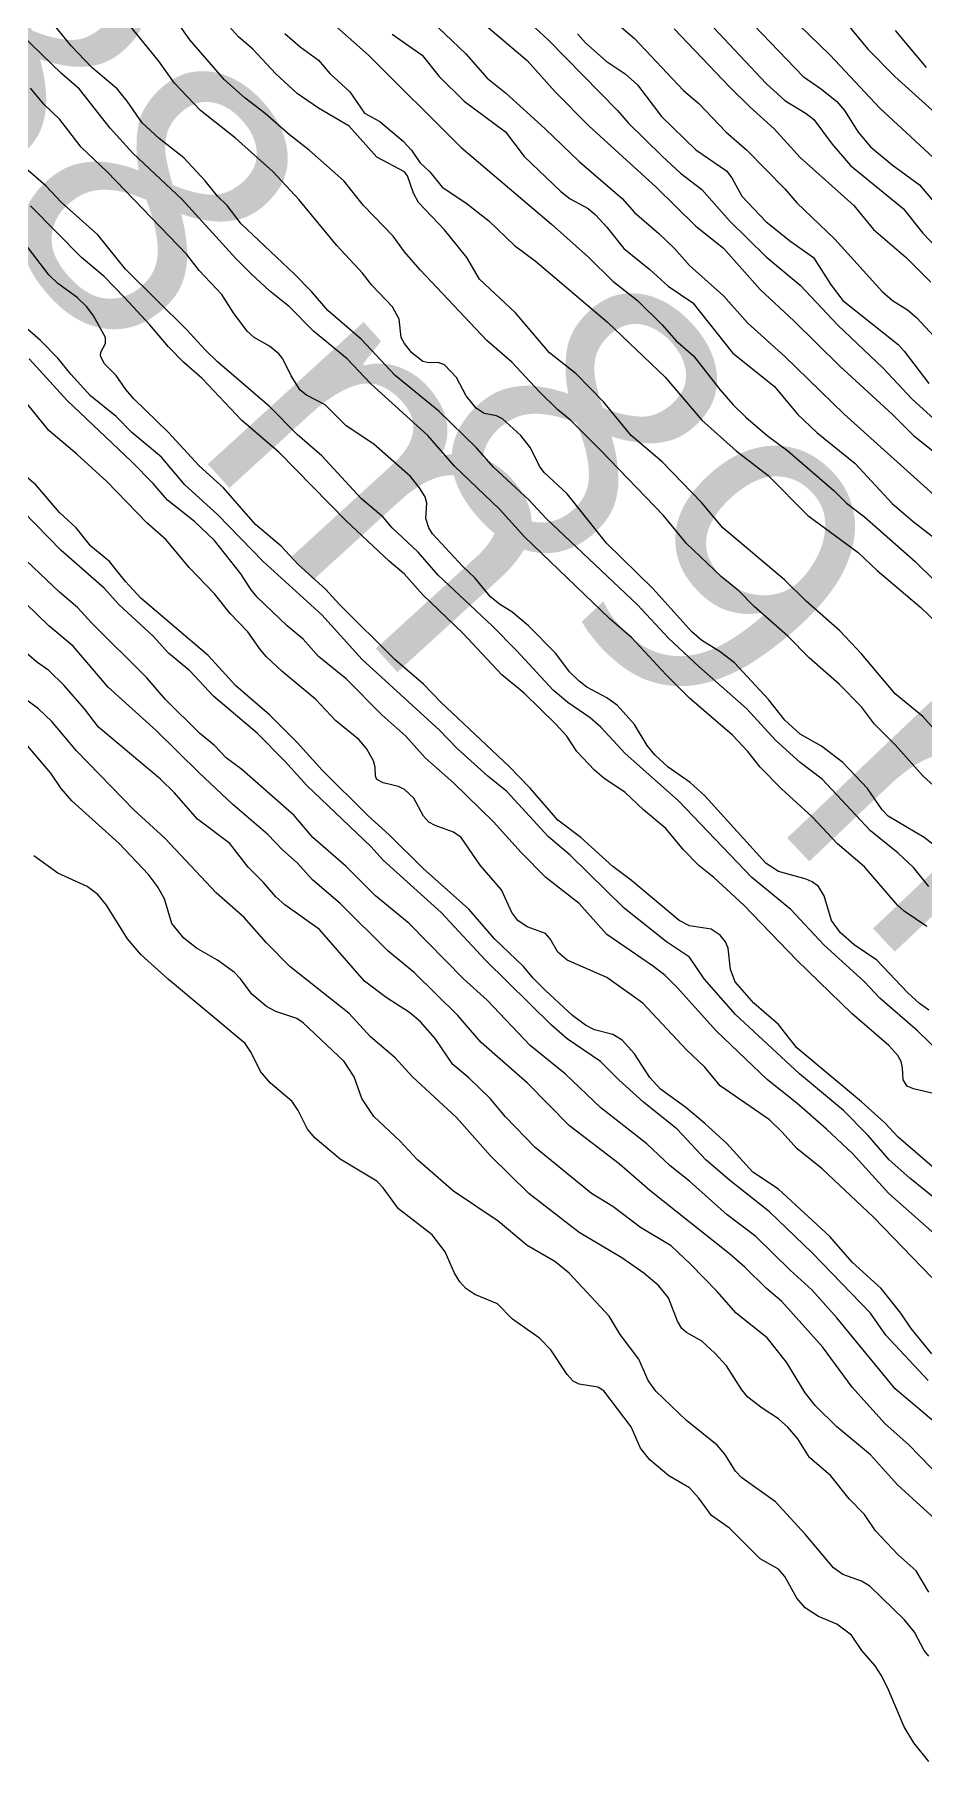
# Model space of a CAD drawing. Extents: x 474277 to 475042, y 254928 to 255625.
# Drawn here: x 474975.02 to 474997.3, y 255170.19 to 255213.35 of the extents above; entities that cross this region are included whole.
import ezdxf

# ---------------------------------------------------------------- set-up
doc = ezdxf.new("R2010")
doc.units = 0
doc.header["$MEASUREMENT"] = 0
doc.layers.add('BaseMapV2_DTM_export_MonNov09090547073261 — entities', color=1, linetype='CONTINUOUS')
doc.styles.get("Standard").update_dxf_attribs({"font": 'romans.shx'})

msp = doc.modelspace()

# ---------------------------------------------------------------- linework, layer by layer
at = {"layer": 'BaseMapV2_DTM_export_MonNov09090547073261 — entities', "color": 15, "linetype": 'Continuous', "true_color": 0xb7484b}
for points in [[(474993.093, 255214.605, 87.5), (474994.919, 255212.834, 87.5), (474996.16, 255211.511, 87.5), (474998.383, 255209.464, 87.5)], [(474998.46, 255193.72, 90), (474997.247, 255194.815, 90), (474996.543, 255195.599, 90), (474996.031, 255196.119, 90), (474995.7, 255196.548, 90), (474995.142, 255197.116, 90), (474994.396, 255197.775, 90), (474993.859, 255198.317, 90), (474993.016, 255199.054, 90), (474992.633, 255199.444, 90), (474992.206, 255199.799, 90), (474991.329, 255200.634, 90), (474990.748, 255201.333, 90), (474989.182, 255202.958, 90), (474988.424, 255203.71, 90), (474988.109, 255203.973, 90), (474987.649, 255204.424, 90), (474986.959, 255205.16, 90), (474986.332, 255205.703, 90), (474984.67, 255207.467, 90), (474984.275, 255207.918, 90), (474983.988, 255208.31, 90), (474983.251, 255209.077, 90), (474982.756, 255209.69, 90), (474981.892, 255210.457, 90), (474981.403, 255210.841, 90), (474980.793, 255211.377, 90), (474980.29, 255211.761, 90), (474979.778, 255212.221, 90), (474978.908, 255213.221, 90), (474978.364, 255213.984, 90)], [(474997.923, 255195.537, 90.25), (474997.233, 255196.306, 90.25), (474996.543, 255196.877, 90.25), (474995.7, 255197.873, 90.25), (474995.163, 255198.449, 90.25), (474994.322, 255199.186, 90.25), (474993.776, 255199.723, 90.25), (474992.236, 255201.026, 90.25), (474991.713, 255201.647, 90.25), (474990.716, 255202.668, 90.25), (474989.947, 255203.326, 90.25), (474989.249, 255204.17, 90.25), (474988.569, 255204.872, 90.25), (474987.898, 255205.397, 90.25), (474987.05, 255206.393, 90.25), (474986.152, 255207.237, 90.25), (474985.836, 255207.774, 90.25), (474985.595, 255208.08, 90.25), (474985.272, 255208.467, 90.25), (474984.624, 255209.154, 90.25), (474984.503, 255209.384, 90.25), (474984.352, 255209.816, 90.25), (474984.275, 255209.916, 90.25), (474983.585, 255210.282, 90.25), (474982.895, 255211.057, 90.25), (474982.128, 255211.509, 90.25), (474981.591, 255211.88, 90.25), (474981.055, 255212.369, 90.25), (474980.479, 255212.988, 90.25), (474980.127, 255213.294, 90.25), (474979.598, 255213.873, 90.25)], [(474992.403, 255214.227, 87.75), (474994.242, 255212.297, 87.75), (474994.703, 255211.988, 87.75), (474995.086, 255211.675, 87.75), (474995.274, 255211.454, 87.75), (474995.623, 255210.91, 87.75), (474995.93, 255210.546, 87.75), (474996.466, 255210.095, 87.75), (474997.157, 255209.597, 87.75), (474998.153, 255208.408, 87.75)], [(474997.383, 255192.055, 89.5), (474997.003, 255192.531, 89.5), (474996.62, 255192.889, 89.5), (474995.93, 255193.447, 89.5), (474994.718, 255194.739, 89.5), (474994.166, 255195.154, 89.5), (474993.553, 255195.712, 89.5), (474992.835, 255196.502, 89.5), (474991.636, 255197.553, 89.5), (474990.878, 255198.266, 89.5), (474990.102, 255199.095, 89.5), (474987.82, 255201.256, 89.5), (474987.394, 255201.716, 89.5), (474986.499, 255202.539, 89.5), (474986.078, 255203.02, 89.5), (474985.133, 255203.94, 89.5), (474984.045, 255204.825, 89.5), (474983.201, 255205.73, 89.5), (474982.358, 255206.457, 89.5), (474981.953, 255206.93, 89.5), (474981.515, 255207.373, 89.5), (474980.19, 255208.617, 89.5), (474979.838, 255209.077, 89.5), (474979.596, 255209.307, 89.5), (474979.291, 255209.694, 89.5), (474978.754, 255210.27, 89.5), (474978.141, 255210.755, 89.5), (474977.712, 255211.147, 89.5), (474977.34, 255211.684, 89.5), (474977.088, 255211.991, 89.5), (474976.458, 255212.527, 89.5), (474975.943, 255213.064, 89.5), (474975.507, 255213.601, 89.5)], [(474997.57, 255193.052, 89.75), (474997.272, 255193.282, 89.75), (474996.372, 255193.818, 89.75), (474996.223, 255193.972, 89.75), (474995.853, 255194.509, 89.75), (474995.24, 255195.154, 89.75), (474994.703, 255195.569, 89.75), (474994.166, 255195.864, 89.75), (474993.783, 255196.219, 89.75), (474993.377, 255196.732, 89.75), (474992.528, 255197.652, 89.75), (474992.173, 255197.925, 89.75), (474991.713, 255198.207, 89.75), (474991.458, 255198.419, 89.75), (474990.486, 255199.507, 89.75), (474989.324, 255200.643, 89.75), (474988.34, 255201.869, 89.75), (474987.765, 255202.406, 89.75), (474987.651, 255202.56, 89.75), (474987.422, 255203.02, 89.75), (474987.187, 255203.326, 89.75), (474986.729, 255203.748, 89.75), (474986.575, 255203.818, 89.75), (474986.268, 255203.877, 89.75), (474986.067, 255204.016, 89.75), (474985.818, 255204.323, 89.75), (474985.576, 255204.783, 89.75), (474985.272, 255205.092, 89.75), (474985.118, 255205.153, 89.75), (474984.888, 255205.146, 89.75), (474984.735, 255205.175, 89.75), (474984.461, 255205.397, 89.75), (474984.275, 255205.626, 89.75), (474984.192, 255205.78, 89.75), (474984.146, 255206.24, 89.75), (474983.972, 255206.547, 89.75), (474983.46, 255207.083, 89.75), (474983.223, 255207.39, 89.75), (474982.582, 255208.08, 89.75), (474981.634, 255209.23, 89.75), (474980.991, 255209.92, 89.75), (474980.051, 255210.764, 89.75), (474979.17, 255211.454, 89.75), (474978.524, 255212.136, 89.75), (474978.128, 255212.681, 89.75), (474977.326, 255213.678, 89.75)], [(474982.358, 255213.736, 90), (474983.373, 255212.834, 90), (474985.687, 255210.534, 90), (474987.955, 255208.608, 90), (474988.875, 255207.785, 90), (474989.489, 255207.189, 90), (474990.102, 255206.702, 90), (474990.716, 255206.094, 90), (474991.057, 255205.703, 90), (474991.502, 255205.32, 90), (474992.162, 255204.476, 90), (474992.492, 255204.093, 90), (474992.809, 255203.786, 90), (474993.344, 255203.326, 90), (474993.859, 255202.944, 90), (474995.019, 255201.946, 90), (474995.33, 255201.639, 90), (474995.776, 255201.295, 90), (474997.044, 255200.183, 90), (474997.54, 255199.696, 90)], [(474985.118, 255213.526, 89.5), (474985.808, 255212.871, 89.5), (474986.345, 255212.257, 89.5), (474986.805, 255211.892, 89.5), (474987.797, 255210.994, 89.5), (474988.645, 255210.173, 89.5), (474989.719, 255209.254, 89.5), (474990.026, 255208.904, 89.5), (474990.639, 255208.375, 89.5), (474991.028, 255208.004, 89.5), (474991.406, 255207.578, 89.5), (474992.249, 255206.823, 89.5), (474992.863, 255206.137, 89.5), (474993.783, 255205.307, 89.5), (474995.266, 255203.863, 89.5), (474997.847, 255201.548, 89.5)], [(474986.192, 255213.673, 89.25), (474987.342, 255212.703, 89.25), (474988.04, 255211.914, 89.25), (474988.886, 255211.071, 89.25), (474990.567, 255209.537, 89.25), (474991.559, 255208.563, 89.25), (474992.249, 255208.012, 89.25), (474993.169, 255206.977, 89.25), (474994.013, 255206.196, 89.25), (474995.163, 255205.064, 89.25), (474996.468, 255203.863, 89.25), (474997.003, 255203.333, 89.25), (474998.168, 255202.406, 89.25)], [(474987.419, 255213.632, 89), (474987.879, 255213.205, 89), (474989.598, 255211.454, 89), (474989.865, 255211.147, 89), (474990.716, 255210.307, 89), (474991.176, 255209.889, 89), (474991.713, 255209.473, 89), (474992.4, 255208.694, 89), (474993.323, 255207.795, 89), (474994.166, 255207.084, 89), (474995.108, 255206.087, 89), (474996.247, 255205.013, 89), (474996.96, 255204.246, 89), (474997.883, 255203.403, 89)], [(474989.346, 255213.831, 88.5), (474990.026, 255213.253, 88.5), (474991.252, 255211.954, 88.5), (474991.636, 255211.624, 88.5), (474992.307, 255210.917, 88.5), (474992.832, 255210.457, 88.5), (474993.783, 255209.496, 88.5), (474994.089, 255209.148, 88.5), (474995.036, 255208.234, 88.5), (474996.222, 255206.93, 88.5), (474996.481, 255206.7, 88.5), (474996.855, 255206.47, 88.5), (474997.08, 255206.279, 88.5), (474997.971, 255205.32, 88.5)], [(474991.022, 255213.491, 88.25), (474992.403, 255212.042, 88.25), (474992.919, 255211.531, 88.25), (474993.52, 255210.994, 88.25), (474994.166, 255210.276, 88.25), (474995.511, 255209.077, 88.25), (474996.006, 255208.476, 88.25), (474996.818, 255207.774, 88.25), (474997.44, 255207.16, 88.25)], [(474992.005, 255213.524, 88), (474993.323, 255212.128, 88), (474993.783, 255211.7, 88), (474994.321, 255211.377, 88), (474994.514, 255211.224, 88), (474994.968, 255210.611, 88), (474995.427, 255210.074, 88), (474996.742, 255209, 88), (474997.233, 255208.384, 88), (474998.407, 255207.16, 88)], [(474995.353, 255213.601, 87.25), (474995.865, 255212.988, 87.25), (474996.54, 255212.297, 87.25), (474997.558, 255211.377, 87.25)], [(474996.541, 255213.448, 87), (474997.317, 255212.527, 87)], [(474997.339, 255191.058, 89.25), (474996.774, 255191.441, 89.25), (474996.607, 255191.595, 89.25), (474995.776, 255192.548, 89.25), (474995.106, 255193.128, 89.25), (474994.473, 255193.798, 89.25), (474993.706, 255194.499, 89.25), (474993.169, 255195.044, 89.25), (474992.863, 255195.429, 89.25), (474992.479, 255195.839, 89.25), (474991.406, 255196.763, 89.25), (474990.815, 255197.346, 89.25), (474989.949, 255198.282, 89.25), (474989.412, 255198.749, 89.25), (474987.276, 255200.796, 89.25), (474986.65, 255201.486, 89.25), (474985.527, 255202.56, 89.25), (474984.86, 255203.326, 89.25), (474983.431, 255204.624, 89.25), (474982.838, 255205.243, 89.25), (474982.001, 255205.933, 89.25), (474981.402, 255206.547, 89.25), (474980.901, 255206.942, 89.25), (474980.441, 255207.371, 89.25), (474980.058, 255207.755, 89.25), (474978.712, 255209.23, 89.25), (474977.486, 255210.381, 89.25), (474976.914, 255211.006, 89.25), (474976.147, 255211.987, 89.25), (474975.699, 255212.374, 89.25), (474974.69, 255213.348, 89.25)], [(474981.285, 255213.377, 90.25), (474981.668, 255213.042, 90.25), (474982.128, 255212.711, 90.25), (474982.412, 255212.374, 90.25), (474982.906, 255211.914, 90.25), (474983.278, 255211.381, 90.25), (474983.661, 255211.178, 90.25), (474984.241, 255210.687, 90.25), (474984.447, 255210.457, 90.25), (474984.658, 255210.156, 90.25), (474984.905, 255209.92, 90.25), (474985.221, 255209.537, 90.25), (474985.808, 255209.146, 90.25), (474986.381, 255208.694, 90.25), (474987.029, 255208.08, 90.25), (474987.539, 255207.697, 90.25), (474989.349, 255206.163, 90.25), (474990.792, 255204.785, 90.25), (474991.711, 255203.71, 90.25), (474992.573, 255202.943, 90.25), (474993.371, 255202.33, 90.25), (474994.358, 255201.333, 90.25), (474995.623, 255200.406, 90.25), (474996.098, 255199.953, 90.25), (474997.184, 255199.032, 90.25), (474998.23, 255198.033, 90.25)], [(474983.968, 255213.363, 89.75), (474984.715, 255212.834, 89.75), (474985.142, 255212.297, 89.75), (474985.77, 255211.684, 89.75), (474986.8, 255210.917, 89.75), (474987.27, 255210.304, 89.75), (474988.185, 255209.424, 89.75), (474988.415, 255209.247, 89.75), (474988.872, 255209, 89.75), (474989.055, 255208.847, 89.75), (474989.337, 255208.54, 89.75), (474989.758, 255208.004, 89.75), (474990.409, 255207.475, 89.75), (474990.869, 255207.058, 89.75), (474991.482, 255206.649, 89.75), (474992.479, 255205.393, 89.75), (474993.526, 255204.553, 89.75), (474994.099, 255203.863, 89.75), (474994.587, 255203.403, 89.75), (474995.546, 255202.627, 89.75), (474996.466, 255201.632, 89.75), (474996.992, 255201.179, 89.75), (474997.983, 255200.413, 89.75)], [(474988.602, 255213.371, 88.75), (474988.799, 255213.14, 88.75), (474989.319, 255212.681, 88.75), (474989.796, 255212.367, 88.75), (474990.102, 255212.096, 88.75), (474990.701, 255211.301, 88.75), (474991.559, 255210.467, 88.75), (474992.326, 255209.943, 88.75), (474992.462, 255209.767, 88.75), (474992.71, 255209.307, 88.75), (474993.323, 255208.673, 88.75), (474993.936, 255208.175, 88.75), (474994.501, 255207.774, 88.75), (474994.947, 255207.083, 88.75), (474995.24, 255206.7, 88.75), (474996.62, 255205.605, 88.75), (474996.773, 255205.441, 88.75), (474997.386, 255204.63, 88.75)], [(474997.387, 255188.966, 89), (474997.157, 255189.133, 89), (474996.85, 255189.407, 89), (474996.087, 255190.215, 89), (474995.518, 255190.598, 89), (474995.179, 255190.905, 89), (474994.957, 255191.211, 89), (474994.767, 255191.825, 89), (474994.625, 255192.055, 89), (474994.473, 255192.173, 89), (474994.319, 255192.242, 89), (474993.629, 255192.437, 89), (474993.323, 255192.634, 89), (474991.789, 255194.324, 89), (474991.415, 255194.662, 89), (474990.869, 255195.043, 89), (474990.536, 255195.352, 89), (474990.347, 255195.582, 89), (474990.026, 255196.111, 89), (474989.598, 255196.579, 89), (474989.336, 255196.772, 89), (474988.838, 255197.039, 89), (474988.639, 255197.192, 89), (474988.402, 255197.422, 89), (474988.059, 255197.882, 89), (474987.376, 255198.572, 89), (474986.959, 255198.921, 89), (474986.652, 255199.113, 89), (474986.422, 255199.299, 89), (474986.038, 255199.77, 89), (474985.732, 255200.055, 89), (474984.975, 255200.873, 89), (474984.883, 255201.026, 89), (474984.806, 255201.256, 89), (474984.835, 255201.639, 89), (474984.796, 255201.793, 89), (474984.654, 255202.023, 89), (474984.428, 255202.302, 89), (474983.508, 255203.109, 89), (474982.818, 255203.569, 89), (474982.288, 255204.093, 89), (474981.821, 255204.338, 89), (474981.668, 255204.463, 89), (474981.438, 255204.82, 89), (474981.23, 255205.243, 89), (474981.131, 255205.37, 89), (474980.901, 255205.558, 89), (474980.518, 255205.78, 89), (474980.344, 255205.933, 89), (474979.999, 255206.393, 89), (474979.711, 255206.853, 89), (474979.138, 255207.451, 89), (474978.832, 255207.85, 89), (474976.839, 255209.92, 89), (474976.186, 255210.534, 89), (474975.659, 255211.224, 89), (474975.256, 255211.607, 89), (474974.92, 255212.006, 89)], [(474998.077, 255187.504, 88.75), (474997.105, 255188.451, 88.75), (474996.16, 255189.272, 88.75), (474995.776, 255189.677, 88.75), (474994.758, 255190.598, 88.75), (474993.936, 255191.48, 88.75), (474992.958, 255192.285, 88.75), (474991.128, 255194.202, 88.75), (474989.796, 255195.381, 88.75), (474989.183, 255196.042, 88.75), (474988.919, 255196.272, 88.75), (474988.36, 255196.655, 88.75), (474987.991, 255196.962, 88.75), (474987.08, 255197.959, 88.75), (474986.47, 255198.572, 88.75), (474985.118, 255199.84, 88.75), (474984.616, 255200.413, 88.75), (474983.968, 255201.022, 88.75), (474983.738, 255201.292, 88.75), (474983.201, 255201.747, 88.75), (474982.205, 255202.82, 88.75), (474981.591, 255203.355, 88.75), (474980.901, 255204.052, 88.75), (474979.603, 255205.167, 88.75), (474979.291, 255205.468, 88.75), (474978.831, 255205.968, 88.75), (474977.297, 255207.483, 88.75), (474976.607, 255208.343, 88.75), (474975.687, 255209.164, 88.75), (474975.304, 255209.567, 88.75), (474974.614, 255210.167, 88.75)], [(474997.54, 255186.88, 88.5), (474997.003, 255187, 88.5), (474996.849, 255187.071, 88.5), (474996.743, 255187.224, 88.5), (474996.729, 255187.531, 88.5), (474996.691, 255187.684, 88.5), (474996.609, 255187.838, 88.5), (474996.39, 255188.086, 88.5), (474995.47, 255188.876, 88.5), (474994.089, 255190.222, 88.5), (474992.758, 255191.595, 88.5), (474992.008, 255192.285, 88.5), (474991.636, 255192.582, 88.5), (474991.25, 255192.975, 88.5), (474990.81, 255193.512, 88.5), (474990.249, 255193.972, 88.5), (474989.796, 255194.408, 88.5), (474989.259, 255194.769, 88.5), (474989.029, 255194.963, 88.5), (474988.588, 255195.429, 88.5), (474988.334, 255195.812, 88.5), (474988.062, 255196.119, 88.5), (474987.265, 255196.887, 88.5), (474986.706, 255197.346, 88.5), (474985.732, 255198.387, 88.5), (474984.735, 255199.344, 88.5), (474984.266, 255199.876, 88.5), (474983.892, 255200.191, 88.5), (474982.818, 255201.199, 88.5), (474981.131, 255202.914, 88.5), (474980.211, 255203.701, 88.5), (474979.214, 255204.755, 88.5), (474978.754, 255205.155, 88.5), (474978.371, 255205.545, 88.5), (474977.911, 255206.095, 88.5), (474977.275, 255206.777, 88.5), (474976.761, 255207.299, 88.5), (474976.195, 255207.774, 88.5), (474974.92, 255209.067, 88.5)], [(474998.077, 255184.533, 88.25), (474996.62, 255185.798, 88.25), (474996.285, 255186.151, 88.25), (474995.7, 255186.678, 88.25), (474994.089, 255188.026, 88.25), (474993.629, 255188.607, 88.25), (474993.015, 255189.141, 88.25), (474992.548, 255189.678, 88.25), (474992.43, 255189.985, 88.25), (474992.367, 255190.521, 88.25), (474992.301, 255190.675, 88.25), (474992.173, 255190.842, 88.25), (474991.943, 255190.989, 88.25), (474991.406, 255191.077, 88.25), (474991.144, 255191.211, 88.25), (474989.949, 255192.212, 88.25), (474989.489, 255192.556, 88.25), (474988.688, 255193.282, 88.25), (474988.109, 255193.718, 88.25), (474987.419, 255194.52, 88.25), (474986.882, 255195.069, 88.25), (474985.193, 255196.655, 88.25), (474984.749, 255197.116, 88.25), (474984.045, 255197.725, 88.25), (474982.649, 255199.109, 88.25), (474982.303, 255199.492, 88.25), (474981.617, 255200.106, 88.25), (474981.188, 255200.566, 88.25), (474980.549, 255201.103, 88.25), (474979.751, 255202.019, 88.25), (474979.138, 255202.573, 88.25), (474978.371, 255203.405, 88.25), (474977.503, 255204.246, 88.25), (474977.307, 255204.476, 88.25), (474977.067, 255204.83, 88.25), (474976.761, 255205.126, 88.25), (474976.671, 255205.32, 88.25), (474976.684, 255205.412, 88.25), (474976.796, 255205.627, 88.25), (474976.795, 255205.78, 88.25), (474976.495, 255206.317, 88.25), (474976.328, 255206.547, 88.25), (474976.089, 255206.777, 88.25), (474975.61, 255207.129, 88.25), (474975.38, 255207.341, 88.25), (474974.759, 255208.157, 88.25)], [(474997.693, 255184.138, 88), (474996.911, 255184.771, 88), (474996.399, 255185.231, 88), (474995.858, 255185.844, 88), (474995.256, 255186.458, 88), (474994.154, 255187.378, 88), (474992.556, 255188.861, 88), (474991.77, 255189.755, 88), (474991.405, 255190.291, 88), (474990.831, 255190.675, 88), (474989.769, 255191.518, 88), (474988.415, 255192.843, 88), (474987.879, 255193.302, 88), (474986.831, 255194.432, 88), (474986.36, 255194.815, 88), (474985.596, 255195.505, 88), (474985.148, 255195.965, 88), (474983.213, 255197.729, 88), (474982.205, 255198.844, 88), (474980.739, 255200.183, 88), (474979.598, 255201.354, 88), (474978.78, 255202.099, 88), (474978.203, 255202.79, 88), (474977.454, 255203.403, 88), (474977.067, 255203.804, 88), (474976.423, 255204.323, 88), (474975.931, 255204.86, 88), (474975.61, 255205.259, 88), (474975.169, 255205.703, 88), (474974.651, 255206.163, 88)], [(474997.54, 255183.367, 87.75), (474996.39, 255184.385, 87.75), (474995.476, 255185.384, 87.75), (474994.828, 255185.997, 87.75), (474994.089, 255186.644, 87.75), (474993.352, 255187.224, 87.75), (474992.067, 255188.451, 87.75), (474991.099, 255189.53, 87.75), (474990.795, 255189.831, 87.75), (474990.504, 255190.061, 87.75), (474989.336, 255190.863, 87.75), (474988.645, 255191.633, 87.75), (474987.811, 255192.285, 87.75), (474987.189, 255192.906, 87.75), (474986.499, 255193.673, 87.75), (474985.502, 255194.65, 87.75), (474984.796, 255195.275, 87.75), (474984.308, 255195.812, 87.75), (474983.705, 255196.349, 87.75), (474982.818, 255197.25, 87.75), (474982.128, 255197.806, 87.75), (474981.745, 255198.237, 87.75), (474981.338, 255198.572, 87.75), (474980.594, 255199.29, 87.75), (474980.441, 255199.473, 87.75), (474980.18, 255199.876, 87.75), (474979.521, 255200.704, 87.75), (474979.028, 255201.179, 87.75), (474978.349, 255201.716, 87.75), (474977.987, 255202.134, 87.75), (474977.451, 255202.678, 87.75), (474975.841, 255204.206, 87.75), (474974.887, 255205.243, 87.75)], [(474997.463, 255182.285, 87.5), (474996.006, 255183.792, 87.5), (474994.718, 255185.001, 87.5), (474994.089, 255185.51, 87.5), (474993.723, 255185.921, 87.5), (474993.399, 255186.23, 87.5), (474992.173, 255187.074, 87.5), (474991.789, 255187.54, 87.5), (474991.329, 255187.981, 87.5), (474990.234, 255189.141, 87.5), (474989.336, 255189.787, 87.5), (474988.339, 255190.215, 87.5), (474988.109, 255190.416, 87.5), (474987.921, 255190.751, 87.5), (474987.802, 255190.882, 87.5), (474987.342, 255191.05, 87.5), (474987.11, 255191.211, 87.5), (474986.959, 255191.409, 87.5), (474986.702, 255191.978, 87.5), (474986.171, 255192.592, 87.5), (474985.694, 255193.282, 87.5), (474985.502, 255193.419, 87.5), (474985.042, 255193.587, 87.5), (474984.888, 255193.67, 87.5), (474984.747, 255193.818, 87.5), (474984.505, 255194.268, 87.5), (474984.275, 255194.484, 87.5), (474984.122, 255194.556, 87.5), (474983.738, 255194.646, 87.5), (474983.585, 255194.736, 87.5), (474983.547, 255194.815, 87.5), (474983.543, 255195.045, 87.5), (474983.502, 255195.199, 87.5), (474983.322, 255195.505, 87.5), (474983.131, 255195.735, 87.5), (474982.557, 255196.195, 87.5), (474982.055, 255196.732, 87.5), (474981.208, 255197.437, 87.5), (474980.824, 255197.802, 87.5), (474980.671, 255197.973, 87.5), (474980.358, 255198.419, 87.5), (474979.912, 255198.879, 87.5), (474979.521, 255199.372, 87.5), (474978.889, 255200.029, 87.5), (474978.318, 255200.719, 87.5), (474977.834, 255201.143, 87.5), (474976.836, 255202.176, 87.5), (474976.079, 255202.866, 87.5), (474975.38, 255203.452, 87.5), (474974.844, 255204.112, 87.5)], [(474997.463, 255180.381, 87.25), (474996.942, 255181.014, 87.25), (474996.683, 255181.397, 87.25), (474996.195, 255182.01, 87.25), (474995.47, 255182.672, 87.25), (474994.913, 255183.314, 87.25), (474993.629, 255184.492, 87.25), (474992.989, 255184.924, 87.25), (474992.326, 255185.642, 87.25), (474991.789, 255186.136, 87.25), (474991.311, 255186.534, 87.25), (474990.679, 255186.994, 87.25), (474990.409, 255187.282, 87.25), (474990.026, 255187.874, 87.25), (474989.719, 255188.216, 87.25), (474989.489, 255188.361, 87.25), (474989.029, 255188.477, 87.25), (474988.799, 255188.591, 87.25), (474988.475, 255188.835, 87.25), (474987.802, 255189.461, 87.25), (474987.495, 255189.766, 87.25), (474987.253, 255190.061, 87.25), (474986.528, 255190.751, 87.25), (474985.885, 255191.493, 87.25), (474984.735, 255192.516, 87.25), (474983.892, 255193.351, 87.25), (474983.355, 255193.836, 87.25), (474982.213, 255194.969, 87.25), (474981.591, 255195.661, 87.25), (474980.901, 255196.345, 87.25), (474980.058, 255197.076, 87.25), (474979.368, 255197.833, 87.25), (474977.683, 255199.262, 87.25), (474977.297, 255199.678, 87.25), (474976.896, 255200.183, 87.25), (474976.428, 255200.566, 87.25), (474976.061, 255201.026, 87.25), (474975.652, 255201.409, 87.25), (474975.056, 255202.099, 87.25), (474974.307, 255202.739, 87.25)], [(474997.372, 255179.71, 87), (474996.313, 255180.844, 87), (474995.925, 255181.397, 87), (474994.473, 255182.908, 87), (474993.4, 255183.927, 87), (474992.403, 255184.72, 87), (474991.814, 255185.231, 87), (474991.094, 255185.997, 87), (474990.256, 255186.672, 87), (474989.638, 255187.224, 87), (474989.177, 255187.684, 87), (474988.339, 255188.254, 87), (474987.955, 255188.593, 87), (474986.303, 255190.215, 87), (474985.195, 255191.406, 87), (474983.738, 255192.714, 87), (474983.431, 255193.061, 87), (474981.837, 255194.585, 87), (474981.285, 255195.193, 87), (474980.594, 255195.889, 87), (474979.508, 255196.809, 87), (474978.908, 255197.446, 87), (474978.371, 255197.886, 87), (474977.987, 255198.314, 87), (474977.144, 255199.094, 87), (474976.761, 255199.511, 87), (474975.687, 255200.452, 87), (474974.082, 255202.099, 87)], [(474997.67, 255178.56, 86.75), (474996.543, 255179.507, 86.75), (474995.086, 255181.283, 86.75), (474994.473, 255181.971, 86.75), (474993.919, 255182.47, 86.75), (474993.064, 255183.314, 86.75), (474992.34, 255183.851, 86.75), (474991.399, 255184.694, 86.75), (474990.915, 255185.077, 86.75), (474990.332, 255185.629, 86.75), (474989.182, 255186.531, 86.75), (474988.29, 255187.378, 86.75), (474987.419, 255188.085, 86.75), (474986.346, 255189.218, 86.75), (474985.748, 255189.755, 86.75), (474984.39, 255191.135, 86.75), (474983.548, 255191.825, 86.75), (474982.818, 255192.555, 86.75), (474981.98, 255193.282, 86.75), (474981.515, 255193.83, 86.75), (474980.211, 255194.985, 86.75), (474979.812, 255195.275, 86.75), (474979.521, 255195.586, 86.75), (474979.148, 255195.889, 86.75), (474978.298, 255196.732, 86.75), (474977.834, 255197.273, 86.75), (474976.448, 255198.649, 86.75), (474976.102, 255199.032, 86.75), (474975.647, 255199.416, 86.75), (474974.154, 255200.825, 86.75)], [(474997.693, 255177.272, 86.5), (474996.893, 255178.1, 86.5), (474996.285, 255178.637, 86.5), (474995.47, 255179.546, 86.5), (474994.73, 255180.553, 86.5), (474993.706, 255181.698, 86.5), (474993.324, 255182.01, 86.5), (474992.786, 255182.547, 86.5), (474992.403, 255182.882, 86.5), (474990.409, 255184.466, 86.5), (474989.642, 255185.128, 86.5), (474988.403, 255186.074, 86.5), (474987.342, 255187.151, 86.5), (474986.192, 255188.164, 86.5), (474985.606, 255188.835, 86.5), (474984.513, 255189.908, 86.5), (474983.867, 255190.445, 86.5), (474982.665, 255191.637, 86.5), (474981.975, 255192.228, 86.5), (474981.591, 255192.653, 86.5), (474981.225, 255192.975, 86.5), (474980.86, 255193.358, 86.5), (474979.981, 255194.111, 86.5), (474979.138, 255194.896, 86.5), (474978.064, 255195.957, 86.5), (474976.868, 255197.039, 86.5), (474975.994, 255198.065, 86.5), (474975.38, 255198.575, 86.5), (474973.924, 255199.982, 86.5)], [(474997.923, 255175.905, 86.25), (474996.606, 255177.103, 86.25), (474995.93, 255177.852, 86.25), (474995.084, 255178.56, 86.25), (474994.55, 255179.078, 86.25), (474994.295, 255179.403, 86.25), (474993.828, 255180.17, 86.25), (474993.345, 255180.784, 86.25), (474992.573, 255181.397, 86.25), (474992.096, 255181.937, 86.25), (474991.43, 255182.624, 86.25), (474990.946, 255183.076, 86.25), (474990.179, 255183.534, 86.25), (474989.489, 255184.066, 86.25), (474988.951, 255184.387, 86.25), (474987.541, 255185.537, 86.25), (474986.805, 255186.306, 86.25), (474986.416, 255186.764, 86.25), (474985.885, 255187.277, 86.25), (474985.482, 255187.608, 86.25), (474985.042, 255188.262, 86.25), (474984.674, 255188.681, 86.25), (474984.403, 255188.911, 86.25), (474983.815, 255189.287, 86.25), (474983.278, 255189.691, 86.25), (474982.147, 255190.981, 86.25), (474981.285, 255191.601, 86.25), (474981.055, 255191.802, 86.25), (474980.748, 255192.162, 86.25), (474980.364, 255192.538, 86.25), (474979.904, 255193.136, 86.25), (474979.103, 255193.742, 86.25), (474978.524, 255194.398, 86.25), (474978.178, 255194.739, 86.25), (474976.625, 255196.042, 86.25), (474976.275, 255196.502, 86.25), (474975.764, 255197.08, 86.25), (474975.38, 255197.456, 86.25), (474975.074, 255197.673, 86.25), (474974.746, 255197.959, 86.25)], [(474997.387, 255174.422, 86), (474997.067, 255174.956, 86), (474996.62, 255175.357, 86), (474996.056, 255175.953, 86), (474995.776, 255176.366, 86), (474995.393, 255176.753, 86), (474994.933, 255177.333, 86), (474994.407, 255177.793, 86), (474994.11, 255178.253, 86), (474993.859, 255178.548, 86), (474993.629, 255178.755, 86), (474993.216, 255179.02, 86), (474992.863, 255179.3, 86), (474992.709, 255179.484, 86), (474992.326, 255180.077, 86), (474992.038, 255180.4, 86), (474991.713, 255180.698, 86), (474991.329, 255180.915, 86), (474991.21, 255181.014, 86), (474991.099, 255181.193, 86), (474990.873, 255181.78, 86), (474990.639, 255182.081, 86), (474990.259, 255182.394, 86), (474989.711, 255182.777, 86), (474988.645, 255183.41, 86), (474987.381, 255184.387, 86), (474986.422, 255185.331, 86), (474985.578, 255186.29, 86), (474984.478, 255187.301, 86), (474984.045, 255187.78, 86), (474983.424, 255188.298, 86), (474982.895, 255188.889, 86), (474981.404, 255190.061, 86), (474980.824, 255190.65, 86), (474980.262, 255191.288, 86), (474979.569, 255191.902, 86), (474978.294, 255193.258, 86), (474977.505, 255193.972, 86), (474976.071, 255195.452, 86), (474975.457, 255196.182, 86), (474975.121, 255196.502, 86), (474974.291, 255197.116, 86)], [(474997.387, 255172.822, 85.75), (474997.27, 255172.963, 85.75), (474997.029, 255173.423, 85.75), (474996.779, 255173.729, 85.75), (474995.914, 255174.573, 85.75), (474995.7, 255174.697, 85.75), (474995.24, 255174.867, 85.75), (474995, 255175.033, 85.75), (474994.296, 255175.876, 85.75), (474993.553, 255176.685, 85.75), (474992.709, 255177.283, 85.75), (474992.556, 255177.448, 85.75), (474992.284, 255177.87, 85.75), (474992.093, 255178.1, 85.75), (474991.329, 255178.715, 85.75), (474990.562, 255179.444, 85.75), (474990.367, 255179.71, 85.75), (474990.132, 255180.247, 85.75), (474989.671, 255180.86, 85.75), (474989.392, 255181.32, 85.75), (474988.389, 255182.394, 85.75), (474988.032, 255182.685, 85.75), (474987.342, 255183.086, 85.75), (474986.621, 255183.697, 85.75), (474985.502, 255184.447, 85.75), (474984.601, 255185.231, 85.75), (474984.169, 255185.691, 85.75), (474983.508, 255186.308, 85.75), (474983.21, 255186.764, 85.75), (474983.014, 255187.301, 85.75), (474982.763, 255187.684, 85.75), (474981.745, 255188.653, 85.75), (474981.584, 255188.758, 85.75), (474981.055, 255188.932, 85.75), (474980.824, 255189.057, 85.75), (474980.461, 255189.371, 85.75), (474980.178, 255189.755, 85.75), (474980.025, 255189.908, 85.75), (474979.598, 255190.222, 85.75), (474979.072, 255190.521, 85.75), (474978.754, 255190.766, 85.75), (474978.454, 255191.135, 85.75), (474978.27, 255191.748, 85.75), (474978.099, 255192.055, 85.75), (474977.876, 255192.362, 85.75), (474977.144, 255193.133, 85.75), (474975.96, 255194.202, 85.75), (474975.692, 255194.509, 85.75), (474975.433, 255194.892, 85.75), (474974.767, 255195.672, 85.75)], [(474997.387, 255170.193, 85.5), (474997.013, 255170.662, 85.5), (474996.773, 255171.06, 85.5), (474996.354, 255172.042, 85.5), (474996.192, 255172.349, 85.5), (474996.045, 255172.579, 85.5), (474995.713, 255172.963, 85.5), (474995.449, 255173.346, 85.5), (474995.086, 255173.626, 85.5), (474994.626, 255173.818, 85.5), (474994.291, 255174.036, 85.5), (474994.089, 255174.274, 85.5), (474993.783, 255174.815, 85.5), (474993.629, 255175, 85.5), (474993.169, 255175.261, 85.5), (474992.403, 255176.023, 85.5), (474991.955, 255176.336, 85.5), (474991.636, 255176.774, 85.5), (474991.406, 255177.028, 85.5), (474990.887, 255177.333, 85.5), (474990.409, 255177.73, 85.5), (474990.179, 255178.02, 85.5), (474989.946, 255178.56, 85.5), (474989.259, 255179.457, 85.5), (474989.106, 255179.546, 85.5), (474988.645, 255179.618, 85.5), (474988.492, 255179.696, 85.5), (474988.339, 255179.864, 85.5), (474987.935, 255180.477, 85.5), (474987.649, 255180.775, 85.5), (474986.979, 255181.244, 85.5), (474986.602, 255181.627, 85.5), (474986.038, 255181.86, 85.5), (474985.808, 255182.014, 85.5), (474985.655, 255182.183, 85.5), (474985.522, 255182.394, 85.5), (474985.292, 255182.93, 85.5), (474984.965, 255183.35, 85.5), (474984.125, 255184.004, 85.5), (474983.738, 255184.532, 85.5), (474983.585, 255184.695, 85.5), (474982.665, 255185.242, 85.5), (474982.045, 255185.767, 85.5), (474981.853, 255185.997, 85.5), (474981.62, 255186.458, 85.5), (474981.463, 255186.688, 85.5), (474980.928, 255187.148, 85.5), (474980.671, 255187.439, 85.5), (474980.438, 255187.914, 85.5), (474980.288, 255188.134, 85.5), (474978.371, 255189.731, 85.5), (474977.681, 255190.358, 85.5), (474977.35, 255190.751, 85.5), (474976.825, 255191.595, 85.5), (474976.607, 255191.862, 85.5), (474976.337, 255192.055, 85.5), (474975.61, 255192.395, 85.5), (474975.007, 255192.822, 85.5)]]:
    msp.add_polyline3d(points, dxfattribs=at)

# ---------------------------------------------------------------- texts
at = {"layer": 'BaseMapV2_DTM_export_MonNov09090547073261 — entities', "color": 250, "true_color": 0x323232, "char_height": 0.2, "width": 17.61571, "attachment_point": 7}
for s, insert, rotation in [('\\fOpen Sans|i0|b0;\\H7.02279;88\\~m', (474970.106, 255212.612), 312.3629), ('\\fOpen Sans|i0|b0;\\H7.02279;89\\~m', (474984.399, 255203.086), 313.4863)]:
    msp.add_mtext(s, dxfattribs=dict(at, insert=insert, rotation=rotation))

doc.saveas('drawing.dxf')
